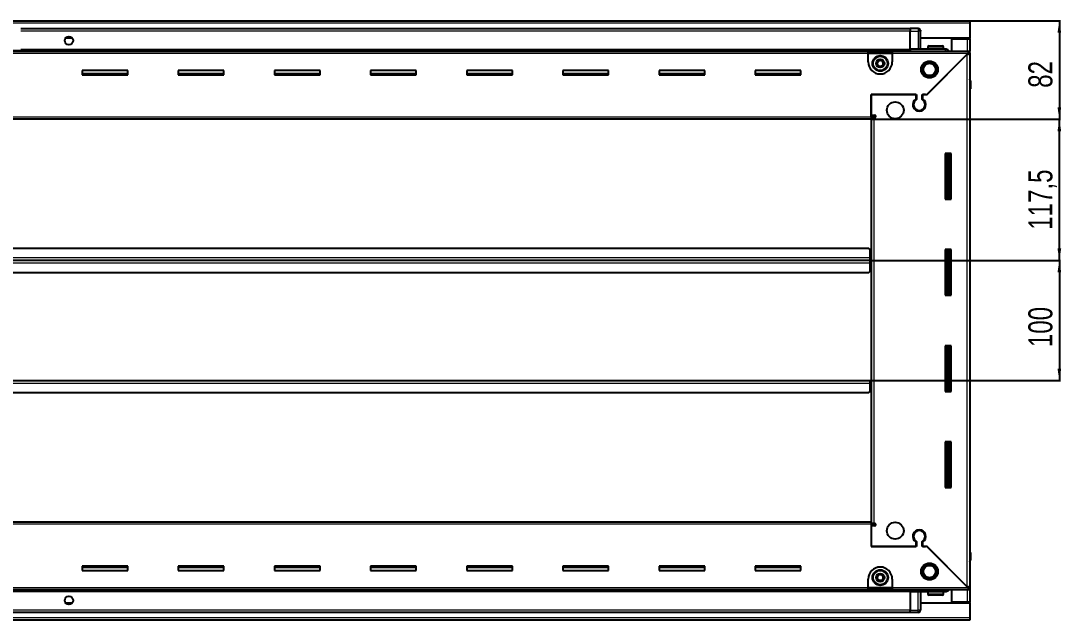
# Model space of a CAD drawing. Header units: millimetres. Extents: x 1132 to 5319, y 708 to 1883.
# Drawn here: x 4453 to 5319, y 1198 to 1697 of the extents above; entities that cross this region are included whole.
import ezdxf

# ---------------------------------------------------------------- set-up
doc = ezdxf.new("R2010")
doc.units = ezdxf.units.MM
doc.layers.add('FORMAT', color=7, linetype='Continuous')
doc.styles.add('SLDTEXTSTYLE0', font='TXT', dxfattribs={"width": 0.75})
doc.dimstyles.new('SLDDIMSTYLE0', dxfattribs={"dimtxt": 20, "dimasz": 10, "dimexe": 0, "dimexo": 0.0625, "dimgap": 5, "dimtad": 2, "dimdec": 1, "dimrnd": 1e-09, "dimzin": 12, "dimdsep": 46, "dimtxsty": 'SLDTEXTSTYLE0', "dimsah": 1, "dimcen": 0.09, "dimadec": 0, "dimazin": 3, "dimtfac": 1, "dimtofl": 0, "dimtmove": 0, "dimatfit": 3, "dimfxl": 0, "dimfrac": 2, "dimtolj": 1, "dimtzin": 12, "dimarcsym": 0})

# ---------------------------------------------------------------- blocks, each defined once
blk = doc.blocks.new('_D_6')
at = {"layer": 'FORMAT'}
for p, q in [((5242.89, 1696.6), (5318.38, 1696.6)), ((5317.38, 1696.6), (5317.38, 1614.6)), ((5160.89, 1614.6), (5318.38, 1614.6))]:
    blk.add_line(p, q, dxfattribs=at)
for points in [[(5317.38, 1696.6), (5315.84, 1686.6), (5318.91, 1686.6)], [(5317.38, 1614.6), (5318.91, 1624.6), (5315.84, 1624.6)]]:
    blk.add_solid(points, dxfattribs=at)
at = {"layer": 'FORMAT', "insert": (5291.59, 1640.83), "char_height": 20, "attachment_point": 1, "rotation": 90, "style": 'SLDTEXTSTYLE0'}
blk.add_mtext('82', dxfattribs=at)
blk = doc.blocks.new('_D_7')
at = {"layer": 'FORMAT'}
for p, q in [((5160.89, 1614.6), (5318.38, 1614.6)), ((5317.38, 1497.1), (5317.38, 1614.6)), ((5159.89, 1497.1), (5318.38, 1497.1))]:
    blk.add_line(p, q, dxfattribs=at)
for points in [[(5317.38, 1614.6), (5315.84, 1604.6), (5318.91, 1604.6)], [(5317.38, 1497.1), (5318.91, 1507.1), (5315.84, 1507.1)]]:
    blk.add_solid(points, dxfattribs=at)
at = {"layer": 'FORMAT', "insert": (5291.59, 1522.6), "char_height": 20, "attachment_point": 1, "rotation": 90, "style": 'SLDTEXTSTYLE0'}
blk.add_mtext('117,5', dxfattribs=at)
blk = doc.blocks.new('_D_8')
at = {"layer": 'FORMAT'}
for p, q in [((5159.89, 1497.1), (5318.38, 1497.1)), ((5317.38, 1497.1), (5317.38, 1397.1)), ((5159.89, 1397.1), (5318.38, 1397.1))]:
    blk.add_line(p, q, dxfattribs=at)
for points in [[(5317.38, 1497.1), (5315.84, 1487.1), (5318.91, 1487.1)], [(5317.38, 1397.1), (5318.91, 1407.1), (5315.84, 1407.1)]]:
    blk.add_solid(points, dxfattribs=at)
at = {"layer": 'FORMAT', "insert": (5291.59, 1424.94), "char_height": 20, "attachment_point": 1, "rotation": 90, "style": 'SLDTEXTSTYLE0'}
blk.add_mtext('100', dxfattribs=at)

msp = doc.modelspace()

# ---------------------------------------------------------------- linework, layer by layer
at = {"color": 7, "linetype": 'Continuous', "lineweight": 25}
for p, q in [((3643.88, 1696.6), (5242.88, 1696.6)), ((5242.88, 1696.6), (5242.88, 1694.5)), ((5193.38, 1689.95), (4453.38, 1689.95)), ((5193.38, 1690.1), (5193.38, 1690.1)), ((5199.88, 1690.1), (5193.38, 1690.1)), ((5199.88, 1690.1), (5193.38, 1690.1)), ((5193.38, 1690.1), (5193.38, 1688.1)), ((5193.38, 1673.1), (5193.38, 1688.1)), ((5201.88, 1688.1), (5201.88, 1688.1)), ((5201.88, 1673.1), (5201.88, 1688.1)), ((5242.88, 1694.5), (5242.88, 1682.1)), ((4496.25, 1682.1), (4490.5, 1682.1)), ((5242.88, 1682.1), (5201.88, 1682.1)), ((5227.88, 1671.35), (5227.88, 1681.6)), ((5227.88, 1681.6), (5240.78, 1681.6)), ((5240.78, 1681.6), (5242.88, 1681.6)), ((5241.38, 1681.6), (5241.38, 1682.1)), ((5242.88, 1681.6), (5242.88, 1682.1)), ((5242.88, 1681.6), (5242.88, 1671.35)), ((3693.38, 1671.95), (5193.38, 1671.95)), ((3728.38, 1671.35), (5158.38, 1671.35)), ((5158.38, 1669.25), (5158.38, 1671.35)), ((5158.38, 1671.35), (5178.38, 1671.35)), ((5178.38, 1671.35), (5241.88, 1671.35)), ((5178.38, 1671.35), (5178.38, 1669.25)), ((5193.38, 1673.1), (5193.38, 1672.6)), ((5222.38, 1673.1), (5193.38, 1673.1)), ((5193.38, 1673.07), (5193.45, 1671.35)), ((5207.88, 1675), (5207.88, 1673.1)), ((5208.68, 1675.8), (5220.08, 1675.8)), ((5220.88, 1673.1), (5220.88, 1675)), ((5241.88, 1669.85), (5241.88, 1671.35)), ((5241.88, 1671.35), (5242.88, 1671.35)), ((5242.88, 1669.85), (5242.88, 1671.35)), ((5158.38, 1669.85), (5178.38, 1669.85)), ((5158.38, 1662.35), (5158.38, 1669.25)), ((5178.38, 1669.25), (5178.38, 1662.35)), ((5240.78, 1668.75), (5206.68, 1634.65)), ((5207.38, 1635.35), (5241.28, 1669.25)), ((5241.38, 1669.35), (5242.88, 1669.35)), ((5241.88, 1669.85), (5242.88, 1669.85)), ((5242.88, 1669.85), (5242.88, 1669.35)), ((5242.88, 1669.35), (5242.88, 1224.85)), ((4542.38, 1655.1), (4504.38, 1655.1)), ((4504.38, 1655.1), (4504.38, 1651.6)), ((4542.38, 1651.6), (4542.38, 1655.1)), ((4622.38, 1655.1), (4584.38, 1655.1)), ((4584.38, 1655.1), (4584.38, 1651.6)), ((4622.38, 1651.6), (4622.38, 1655.1)), ((4702.38, 1655.1), (4664.38, 1655.1)), ((4664.38, 1655.1), (4664.38, 1651.6)), ((4702.38, 1651.6), (4702.38, 1655.1)), ((4782.38, 1655.1), (4744.38, 1655.1)), ((4744.38, 1655.1), (4744.38, 1651.6)), ((4782.38, 1651.6), (4782.38, 1655.1)), ((4862.38, 1655.1), (4824.38, 1655.1)), ((4824.38, 1655.1), (4824.38, 1651.6)), ((4862.38, 1651.6), (4862.38, 1655.1)), ((4942.38, 1655.1), (4904.38, 1655.1)), ((4904.38, 1655.1), (4904.38, 1651.6)), ((4942.38, 1651.6), (4942.38, 1655.1)), ((5022.38, 1655.1), (4984.38, 1655.1)), ((4984.38, 1655.1), (4984.38, 1651.6)), ((5022.38, 1651.6), (5022.38, 1655.1)), ((5102.38, 1655.1), (5064.38, 1655.1)), ((5064.38, 1655.1), (5064.38, 1651.6)), ((5102.38, 1651.6), (5102.38, 1655.1)), ((4542.38, 1652.35), (4504.38, 1652.35)), ((4504.38, 1651.6), (4542.38, 1651.6)), ((4622.38, 1652.35), (4584.38, 1652.35)), ((4584.38, 1651.6), (4622.38, 1651.6)), ((4702.38, 1652.35), (4664.38, 1652.35)), ((4664.38, 1651.6), (4702.38, 1651.6)), ((4782.38, 1652.35), (4744.38, 1652.35)), ((4744.38, 1651.6), (4782.38, 1651.6)), ((4862.38, 1652.35), (4824.38, 1652.35)), ((4824.38, 1651.6), (4862.38, 1651.6)), ((4942.38, 1652.35), (4904.38, 1652.35)), ((4904.38, 1651.6), (4942.38, 1651.6)), ((5022.38, 1652.35), (4984.38, 1652.35)), ((4984.38, 1651.6), (5022.38, 1651.6)), ((5102.38, 1652.35), (5064.38, 1652.35)), ((5064.38, 1651.6), (5102.38, 1651.6)), ((5242.88, 1647.93), (5242.88, 1647.93)), ((5243.38, 1646.6), (5243.38, 1640.1)), ((5243.38, 1640.1), (5243.38, 1646.6)), ((5242.88, 1640.1), (5243.38, 1640.1)), ((5243.23, 1254.1), (5243.23, 1640.1)), ((5243.38, 1640.1), (5243.38, 1640.1)), ((5243.38, 1640.1), (5243.38, 1640.1)), ((5160.88, 1635.35), (5198.58, 1635.35)), ((5160.88, 1616.7), (5160.88, 1635.35)), ((5160.88, 1635.35), (5160.88, 1618.1)), ((5197.88, 1635.35), (5160.88, 1635.35)), ((5197.88, 1635.35), (5197.88, 1631.46)), ((5198.58, 1635.35), (5198.58, 1631.07)), ((5203.18, 1635.35), (5207.38, 1635.35)), ((5203.18, 1631.07), (5203.18, 1635.35)), ((5205.98, 1635.35), (5203.88, 1635.35)), ((5203.88, 1631.46), (5203.88, 1635.35)), ((5206.68, 1634.65), (5205.98, 1635.35)), ((5202.88, 1622.49), (5202.88, 1621.73)), ((5160.88, 1614.6), (3725.88, 1614.6)), ((5160.88, 1618.1), (5163.73, 1618.1)), ((5162.88, 1617.1), (5160.88, 1617.1)), ((5160.88, 1616.7), (5160.88, 1614.6)), ((5160.88, 1616.1), (5162.98, 1616.1)), ((5160.88, 1614.6), (5160.88, 1279.6)), ((5162.88, 1616.1), (5162.88, 1617.1)), ((5163.73, 1616.1), (5162.98, 1616.1)), ((5222.38, 1586.1), (5222.38, 1548.1)), ((5227.38, 1586.1), (5222.38, 1586.1)), ((5223.4, 1586.1), (5223.4, 1548.1)), ((5223.43, 1586.1), (5223.43, 1548.1)), ((5225.23, 1586.1), (5225.23, 1548.1)), ((5227.38, 1548.1), (5227.38, 1586.1)), ((5222.38, 1548.1), (5227.38, 1548.1)), ((5158.88, 1507.1), (3727.88, 1507.1)), ((5159.88, 1506.1), (5158.88, 1507.1)), ((5159.88, 1499.2), (5159.88, 1506.1)), ((5222.38, 1506.1), (5222.38, 1468.1)), ((5227.38, 1506.1), (5222.38, 1506.1)), ((5223.4, 1506.1), (5223.4, 1468.1)), ((5223.43, 1506.1), (5223.43, 1468.1)), ((5225.23, 1506.1), (5225.23, 1468.1)), ((5227.38, 1468.1), (5227.38, 1506.1)), ((5160.13, 1499.95), (5159.88, 1499.95)), ((5159.88, 1499.2), (5159.88, 1497.1)), ((5160.13, 1497.1), (5160.13, 1499.95)), ((5159.88, 1497.1), (3726.88, 1497.1)), ((5159.88, 1497.1), (5159.88, 1495)), ((5159.88, 1488.1), (5159.88, 1495)), ((5159.88, 1494.25), (5160.13, 1494.25)), ((5160.13, 1494.25), (5160.13, 1497.1)), ((5160.88, 1497.1), (5160.13, 1497.1)), ((3727.88, 1487.1), (5158.88, 1487.1)), ((5158.88, 1487.1), (5159.88, 1488.1)), ((5222.38, 1468.1), (5227.38, 1468.1)), ((5222.38, 1426.1), (5222.38, 1388.1)), ((5227.38, 1426.1), (5222.38, 1426.1)), ((5223.4, 1426.1), (5223.4, 1388.1)), ((5223.43, 1426.1), (5223.43, 1388.1)), ((5225.23, 1426.1), (5225.23, 1388.1)), ((5227.38, 1388.1), (5227.38, 1426.1)), ((3726.88, 1397.1), (5159.88, 1397.1)), ((5159.88, 1397.1), (5159.88, 1395)), ((5159.88, 1388.1), (5159.88, 1395)), ((5159.88, 1394.25), (5160.13, 1394.25)), ((5160.13, 1394.25), (5160.13, 1397.1)), ((5160.13, 1397.1), (5160.88, 1397.1)), ((3727.88, 1387.1), (5158.88, 1387.1)), ((5158.88, 1387.1), (5159.88, 1388.1)), ((5222.38, 1388.1), (5227.38, 1388.1)), ((5222.38, 1346.1), (5222.38, 1308.1)), ((5227.38, 1346.1), (5222.38, 1346.1)), ((5223.4, 1346.1), (5223.4, 1308.1)), ((5223.43, 1346.1), (5223.43, 1308.1)), ((5225.23, 1346.1), (5225.23, 1308.1)), ((5227.38, 1308.1), (5227.38, 1346.1)), ((5222.38, 1308.1), (5227.38, 1308.1)), ((3725.88, 1279.6), (5160.88, 1279.6)), ((5160.88, 1279.6), (5160.88, 1277.5)), ((5162.98, 1278.1), (5160.88, 1278.1)), ((5160.88, 1277.5), (5160.88, 1258.85)), ((5160.88, 1277.1), (5162.88, 1277.1)), ((5160.88, 1276.1), (5160.88, 1258.85)), ((5163.73, 1276.1), (5160.88, 1276.1)), ((5162.88, 1277.1), (5162.88, 1278.1)), ((5162.98, 1278.1), (5163.73, 1278.1)), ((5202.88, 1272.48), (5202.88, 1271.72)), ((5198.58, 1258.85), (5160.88, 1258.85)), ((5160.88, 1258.85), (5197.88, 1258.85)), ((5197.88, 1262.74), (5197.88, 1258.85)), ((5198.58, 1263.14), (5198.58, 1258.85)), ((5203.18, 1258.85), (5203.18, 1263.14)), ((5207.38, 1258.85), (5203.18, 1258.85)), ((5203.88, 1258.85), (5203.88, 1262.74)), ((5203.88, 1258.85), (5205.98, 1258.85)), ((5205.98, 1258.85), (5206.68, 1259.55)), ((5206.68, 1259.55), (5240.78, 1225.45)), ((5241.28, 1224.95), (5207.38, 1258.85)), ((5242.88, 1254.1), (5243.38, 1254.1)), ((5243.38, 1254.1), (5243.38, 1254.1)), ((5243.38, 1247.6), (5243.38, 1254.1)), ((5243.38, 1254.1), (5243.38, 1247.6)), ((4542.38, 1242.6), (4504.38, 1242.6)), ((4504.38, 1242.6), (4504.38, 1239.1)), ((4504.38, 1241.85), (4542.38, 1241.85)), ((4504.38, 1239.1), (4542.38, 1239.1)), ((4542.38, 1239.1), (4542.38, 1242.6)), ((4622.38, 1242.6), (4584.38, 1242.6)), ((4584.38, 1242.6), (4584.38, 1239.1)), ((4584.38, 1241.85), (4622.38, 1241.85)), ((4584.38, 1239.1), (4622.38, 1239.1)), ((4622.38, 1239.1), (4622.38, 1242.6)), ((4702.38, 1242.6), (4664.38, 1242.6)), ((4664.38, 1242.6), (4664.38, 1239.1)), ((4664.38, 1241.85), (4702.38, 1241.85)), ((4664.38, 1239.1), (4702.38, 1239.1)), ((4702.38, 1239.1), (4702.38, 1242.6)), ((4782.38, 1242.6), (4744.38, 1242.6)), ((4744.38, 1242.6), (4744.38, 1239.1)), ((4744.38, 1241.85), (4782.38, 1241.85)), ((4744.38, 1239.1), (4782.38, 1239.1)), ((4782.38, 1239.1), (4782.38, 1242.6)), ((4862.38, 1242.6), (4824.38, 1242.6)), ((4824.38, 1242.6), (4824.38, 1239.1)), ((4824.38, 1241.85), (4862.38, 1241.85)), ((4824.38, 1239.1), (4862.38, 1239.1)), ((4862.38, 1239.1), (4862.38, 1242.6)), ((4942.38, 1242.6), (4904.38, 1242.6)), ((4904.38, 1242.6), (4904.38, 1239.1)), ((4904.38, 1241.85), (4942.38, 1241.85)), ((4904.38, 1239.1), (4942.38, 1239.1)), ((4942.38, 1239.1), (4942.38, 1242.6)), ((5022.38, 1242.6), (4984.38, 1242.6)), ((4984.38, 1242.6), (4984.38, 1239.1)), ((4984.38, 1241.85), (5022.38, 1241.85)), ((4984.38, 1239.1), (5022.38, 1239.1)), ((5022.38, 1239.1), (5022.38, 1242.6)), ((5102.38, 1242.6), (5064.38, 1242.6)), ((5064.38, 1242.6), (5064.38, 1239.1)), ((5064.38, 1241.85), (5102.38, 1241.85)), ((5064.38, 1239.1), (5102.38, 1239.1)), ((5102.38, 1239.1), (5102.38, 1242.6)), ((5158.38, 1224.95), (5158.38, 1231.85)), ((5178.38, 1231.85), (5178.38, 1224.95)), ((5193.38, 1222.25), (3693.38, 1222.25)), ((5158.38, 1222.85), (3728.38, 1222.85)), ((5158.38, 1222.85), (5158.38, 1224.95)), ((5178.38, 1224.35), (5158.38, 1224.35)), ((5178.38, 1222.85), (5158.38, 1222.85)), ((5178.38, 1224.95), (5178.38, 1222.85)), ((5241.88, 1222.85), (5178.38, 1222.85)), ((5193.45, 1222.85), (5193.38, 1221.14)), ((5193.38, 1221.1), (5193.38, 1221.6)), ((5222.38, 1221.1), (5193.38, 1221.1)), ((5193.38, 1221.1), (5193.38, 1206.1)), ((5201.88, 1221.1), (5201.88, 1206.1)), ((5207.88, 1221.1), (5207.88, 1219.2)), ((5220.88, 1219.2), (5220.88, 1221.1)), ((5227.88, 1212.6), (5227.88, 1222.85)), ((5241.38, 1224.85), (5242.88, 1224.85)), ((5241.88, 1224.35), (5241.88, 1222.85)), ((5242.88, 1224.35), (5241.88, 1224.35)), ((5242.88, 1222.85), (5241.88, 1222.85)), ((5242.88, 1224.85), (5242.88, 1224.35)), ((5242.88, 1224.35), (5242.88, 1222.85)), ((5242.88, 1222.85), (5242.88, 1212.6)), ((4490.5, 1212.1), (4496.25, 1212.1)), ((5201.88, 1212.1), (5242.88, 1212.1)), ((5215.67, 1218.4), (5208.68, 1218.4)), ((5220.08, 1218.4), (5215.67, 1218.4)), ((5240.78, 1212.6), (5227.88, 1212.6)), ((5242.88, 1212.6), (5240.78, 1212.6)), ((5241.38, 1212.1), (5241.38, 1212.6)), ((5242.88, 1212.1), (5242.88, 1212.6)), ((5242.88, 1212.1), (5242.88, 1199.7)), ((3693.38, 1204.25), (5193.38, 1204.25)), ((5193.38, 1204.1), (5193.38, 1206.1)), ((5199.88, 1204.1), (5193.38, 1204.1)), ((5193.38, 1204.1), (5193.38, 1204.1)), ((5193.38, 1204.1), (5193.38, 1204.1)), ((5199.88, 1204.1), (5193.38, 1204.1)), ((5201.2, 1204.6), (5201.2, 1204.6)), ((5242.88, 1197.6), (3643.88, 1197.6)), ((5242.88, 1199.7), (5242.88, 1197.6))]:
    msp.add_line(p, q, dxfattribs=at)
at = {"color": 8, "linetype": 'Continuous', "lineweight": 18}
for p, q in [((5242.88, 1694.5), (3643.88, 1694.5)), ((5193.38, 1687.95), (4453.38, 1687.95)), ((5193.38, 1688.1), (5199.88, 1688.1)), ((5199.88, 1690.1), (5199.88, 1688.1)), ((5201.88, 1688.1), (5199.88, 1688.1)), ((5199.88, 1688.1), (5199.88, 1673.1)), ((5240.78, 1682.1), (5240.78, 1681.6)), ((5240.78, 1681.6), (5240.78, 1671.35)), ((5193.38, 1671.37), (3693.38, 1671.37)), ((5193.38, 1672.6), (4453.38, 1672.6)), ((5207.88, 1675), (5220.88, 1675)), ((5158.38, 1669.25), (3728.38, 1669.25)), ((5158.38, 1669.25), (5178.38, 1669.25)), ((5241.28, 1669.25), (5178.38, 1669.25)), ((5240.78, 1225.45), (5240.78, 1668.75)), ((5242.88, 1646.6), (5243.38, 1646.6)), ((3725.88, 1616.7), (5160.88, 1616.7)), ((5162.98, 1616.1), (5162.98, 1278.1)), ((5224.64, 1548.1), (5224.64, 1586.1)), ((5225.88, 1548.1), (5225.88, 1586.1)), ((5224.64, 1468.1), (5224.64, 1506.1)), ((5225.88, 1468.1), (5225.88, 1506.1)), ((5159.88, 1499.2), (3726.88, 1499.2)), ((3726.88, 1495), (5159.88, 1495)), ((5224.64, 1388.1), (5224.64, 1426.1)), ((5225.88, 1388.1), (5225.88, 1426.1)), ((3726.88, 1395), (5159.88, 1395)), ((5224.64, 1308.1), (5224.64, 1346.1)), ((5225.88, 1308.1), (5225.88, 1346.1)), ((5160.88, 1277.5), (3725.88, 1277.5)), ((5242.88, 1247.6), (5243.38, 1247.6)), ((3693.38, 1222.84), (5193.38, 1222.84)), ((3693.38, 1221.6), (5193.38, 1221.6)), ((3728.38, 1224.95), (5158.38, 1224.95)), ((5178.38, 1224.95), (5158.38, 1224.95)), ((5178.38, 1224.95), (5241.28, 1224.95)), ((5199.88, 1206.1), (5199.88, 1221.1)), ((5240.78, 1222.85), (5240.78, 1212.6)), ((5215.85, 1219.2), (5207.88, 1219.2)), ((5220.88, 1219.2), (5215.85, 1219.2)), ((5240.78, 1212.6), (5240.78, 1212.1)), ((3693.38, 1206.25), (5193.38, 1206.25)), ((5193.38, 1206.1), (5199.88, 1206.1)), ((5201.88, 1206.1), (5199.88, 1206.1)), ((5199.88, 1204.1), (5199.88, 1206.1)), ((5242.88, 1199.7), (3643.88, 1199.7))]:
    msp.add_line(p, q, dxfattribs=at)
at = {"color": 7, "linetype": 'Continuous', "lineweight": 25, "flags": 128}
msp.add_lwpolyline([(5201.73, 1688.86), (5201.84, 1688.49), (5201.88, 1688.1)], dxfattribs=at)
at = {"color": 7, "linetype": 'Continuous', "lineweight": 25}
for centre, radius in [((4493.38, 1680.1), 3.5), ((5168.38, 1661.1), 6.5), ((5168.38, 1661.1), 3.46), ((5209.38, 1656.1), 7), ((5209.38, 1656.1), 6.02), ((5209.38, 1656.1), 5.1), ((5180.88, 1622.1), 7), ((5180.88, 1272.1), 7), ((5168.38, 1233.1), 6.5), ((5209.38, 1238.1), 7), ((5209.38, 1238.1), 6.03), ((5209.38, 1238.1), 5.1), ((5168.38, 1233.1), 3.46), ((4493.38, 1214.1), 3.5)]:
    msp.add_circle(centre, radius, dxfattribs=at)
at = {"color": 8, "linetype": 'Continuous', "lineweight": 18}
for centre in [(5168.38, 1661.1), (5168.38, 1233.1)]:
    msp.add_circle(centre, 5.7, dxfattribs=at)
at = {"color": 7, "linetype": 'Continuous', "lineweight": 25}
for centre, radius, start, end in [((5199.88, 1688.1), 2, 0, 90), ((5202.08, 1673.3), 0.2, 180, 270), ((5208.68, 1675), 0.8, 90, 180), ((5220.08, 1675), 0.8, 0, 90), ((5168.38, 1662.35), 10, 180, 270), ((5168.38, 1661.1), 2.5, 160.11158, 220.11158), ((5168.38, 1661.1), 2.5, 100.11158, 160.11158), ((5168.38, 1661.1), 2.5, 40.11158, 100.11158), ((5168.38, 1662.35), 10, 270, 0), ((5168.38, 1661.1), 2.5, 340.11158, 40.11158), ((5168.38, 1661.1), 2.5, 220.11158, 280.11158), ((5168.38, 1661.1), 2.5, 280.11158, 340.11158), ((5241.38, 1646.6), 2, 33.94202, 41.40962), ((5241.38, 1646.6), 2, 0, 41.40962), ((5241.38, 1646.6), 2, 0, 18.58003), ((5200.88, 1626.85), 5.5, 123.05573, 56.94427), ((5200.88, 1626.85), 4.8, 118.63099, 61.36901), ((5163.73, 1617.1), 1, 270, 90), ((5163.73, 1277.1), 1, 270, 90), ((5200.88, 1267.35), 5.5, 303.05573, 236.94427), ((5200.88, 1267.35), 4.8, 298.63099, 241.36901), ((5241.38, 1247.6), 2, 318.59038, 0), ((5168.38, 1231.85), 10, 90, 180), ((5168.38, 1231.85), 10, 0, 90), ((5168.38, 1233.1), 2.5, 147.04236, 207.04236), ((5168.38, 1233.1), 2.5, 207.04236, 267.04236), ((5168.38, 1233.1), 2.5, 87.04236, 147.04236), ((5168.38, 1233.1), 2.5, 267.04236, 327.04236), ((5168.38, 1233.1), 2.5, 27.04236, 87.04236), ((5168.38, 1233.1), 2.5, 327.04236, 27.04236), ((5202.08, 1220.9), 0.2, 90, 180), ((5208.68, 1219.2), 0.8, 180, 270), ((5220.08, 1219.2), 0.8, 270, 0), ((5199.88, 1206.1), 2, 270, 0), ((5199.88, 1206.1), 2, 270, 311.40962)]:
    msp.add_arc(centre, radius, start, end, dxfattribs=at)
for points, knots in [([(5193.38, 1673.1), (5193.38, 1673.07), (5193.38, 1672.99), (5193.38, 1672.37), (5193.38, 1671.79), (5193.38, 1671.4), (5193.38, 1671.37)], [0, 0, 0, 0, 0.324279, 0.648558, 0.972836, 1, 1, 1, 1]), ([(5225.59, 1671.35), (5225.47, 1671.55), (5225.08, 1672.2), (5223.93, 1672.91), (5222.89, 1673.04), (5222.38, 1673.1)], [0, 0, 0, 0, 0.18225, 0.591125, 1, 1, 1, 1]), ([(5241.88, 1671.35), (5241.83, 1671.33), (5241.74, 1671.28), (5241.61, 1670.88), (5241.48, 1670.32), (5241.36, 1669.75), (5241.3, 1669.38), (5241.28, 1669.25)], [0, 0, 0, 0, 0.230255, 0.448522, 0.666786, 0.88505, 1, 1, 1, 1]), ([(5165.53, 1660.6), (5165.58, 1660.72), (5165.78, 1661.28), (5166.12, 1662.21), (5166.4, 1662.99), (5166.52, 1663.31)], [0, 0, 0, 0, 0.133125, 0.637099, 1, 1, 1, 1]), ([(5166.52, 1663.31), (5167.02, 1663.4), (5167.97, 1663.57), (5168.92, 1663.74), (5169.36, 1663.82)], [0, 0, 0, 0, 0.534686, 1, 1, 1, 1]), ([(5169.36, 1663.82), (5169.69, 1663.42), (5170.31, 1662.69), (5170.93, 1661.95), (5171.22, 1661.61)], [0, 0, 0, 0, 0.534686, 1, 1, 1, 1]), ([(5240.78, 1668.75), (5241.03, 1668.8), (5241.52, 1668.89), (5242.16, 1669.02), (5242.63, 1669.15), (5242.85, 1669.27), (5242.87, 1669.33), (5242.88, 1669.35)], [0, 0, 0, 0, 0.230255, 0.448522, 0.666786, 0.88505, 1, 1, 1, 1]), ([(5167.39, 1658.39), (5167.06, 1658.78), (5166.44, 1659.52), (5165.82, 1660.26), (5165.53, 1660.6)], [0, 0, 0, 0, 0.534686, 1, 1, 1, 1]), ([(5170.24, 1658.9), (5169.73, 1658.81), (5168.78, 1658.64), (5167.83, 1658.47), (5167.39, 1658.39)], [0, 0, 0, 0, 0.534686, 1, 1, 1, 1]), ([(5171.22, 1661.61), (5171.1, 1661.29), (5170.82, 1660.51), (5170.48, 1659.58), (5170.28, 1659.01), (5170.24, 1658.9)], [0, 0, 0, 0, 0.362901, 0.866875, 1, 1, 1, 1]), ([(5165.49, 1233.25), (5165.77, 1233.69), (5166.3, 1234.5), (5166.82, 1235.3), (5167.06, 1235.68)], [0, 0, 0, 0, 0.534686, 1, 1, 1, 1]), ([(5166.81, 1230.68), (5166.57, 1231.14), (5166.13, 1232), (5165.7, 1232.86), (5165.49, 1233.25)], [0, 0, 0, 0, 0.534686, 1, 1, 1, 1]), ([(5169.69, 1230.53), (5169.34, 1230.55), (5168.52, 1230.59), (5167.53, 1230.64), (5166.93, 1230.68), (5166.81, 1230.68)], [0, 0, 0, 0, 0.362901, 0.866875, 1, 1, 1, 1]), ([(5167.06, 1235.68), (5167.19, 1235.67), (5167.79, 1235.64), (5168.78, 1235.59), (5169.6, 1235.54), (5169.95, 1235.53)], [0, 0, 0, 0, 0.133125, 0.637099, 1, 1, 1, 1]), ([(5171.26, 1232.96), (5170.98, 1232.52), (5170.45, 1231.71), (5169.93, 1230.91), (5169.69, 1230.53)], [0, 0, 0, 0, 0.534686, 1, 1, 1, 1]), ([(5169.95, 1235.53), (5170.18, 1235.07), (5170.62, 1234.21), (5171.06, 1233.35), (5171.26, 1232.96)], [0, 0, 0, 0, 0.534686, 1, 1, 1, 1]), ([(5193.38, 1221.1), (5193.38, 1221.14), (5193.38, 1221.22), (5193.38, 1221.84), (5193.38, 1222.4), (5193.38, 1222.77), (5193.38, 1222.78)], [0, 0, 0, 0, 0.3302672, 0.6605344, 0.9908016, 1, 1, 1, 1]), ([(5225.59, 1222.85), (5225.47, 1222.65), (5225.08, 1222.01), (5223.93, 1221.3), (5222.89, 1221.17), (5222.38, 1221.1)], [0, 0, 0, 0, 0.18225, 0.591125, 1, 1, 1, 1]), ([(5242.88, 1224.85), (5242.85, 1224.9), (5242.8, 1224.99), (5242.4, 1225.12), (5241.85, 1225.25), (5241.27, 1225.37), (5240.9, 1225.43), (5240.78, 1225.45)], [0, 0, 0, 0, 0.230255, 0.448522, 0.666786, 0.88505, 1, 1, 1, 1]), ([(5241.28, 1224.95), (5241.32, 1224.7), (5241.41, 1224.21), (5241.54, 1223.57), (5241.68, 1223.1), (5241.79, 1222.88), (5241.85, 1222.86), (5241.88, 1222.85)], [0, 0, 0, 0, 0.230255, 0.448522, 0.666786, 0.88505, 1, 1, 1, 1])]:
    msp.add_open_spline(points, degree=3, knots=knots, dxfattribs=at)
at = {"color": 8, "linetype": 'Continuous', "lineweight": 18}
for points, knots in [([(5222.38, 1673.1), (5222.38, 1673.06), (5222.38, 1672.99), (5222.38, 1672.55), (5222.38, 1672.09), (5222.38, 1671.68), (5222.38, 1671.41), (5222.38, 1671.35)], [0, 0, 0, 0, 0.359753, 0.553414, 0.751185, 0.948956, 1, 1, 1, 1]), ([(5222.38, 1221.1), (5222.38, 1221.15), (5222.38, 1221.22), (5222.38, 1221.66), (5222.38, 1222.11), (5222.38, 1222.53), (5222.38, 1222.8), (5222.38, 1222.85)], [0, 0, 0, 0, 0.3597529, 0.5534142, 0.7511852, 0.9489563, 1, 1, 1, 1])]:
    msp.add_open_spline(points, degree=3, knots=knots, dxfattribs=at)
at = {"color": 7, "linetype": 'Continuous', "lineweight": 25}
for points in [[(5240.78, 1668.75), (5240.85, 1668.8), (5241.01, 1668.9), (5241.21, 1669.05), (5241.35, 1669.2), (5241.37, 1669.3), (5241.38, 1669.35)], [(5241.88, 1669.85), (5241.83, 1669.85), (5241.73, 1669.83), (5241.58, 1669.69), (5241.43, 1669.49), (5241.33, 1669.33), (5241.28, 1669.25)], [(5241.38, 1224.85), (5241.37, 1224.9), (5241.35, 1225), (5241.21, 1225.15), (5241.01, 1225.3), (5240.85, 1225.4), (5240.78, 1225.45)], [(5241.28, 1224.95), (5241.33, 1224.88), (5241.43, 1224.72), (5241.58, 1224.52), (5241.73, 1224.38), (5241.83, 1224.36), (5241.88, 1224.35)]]:
    msp.add_open_spline(points, degree=3, dxfattribs=at)

# ---------------------------------------------------------------- dimensions: what is measured, and where the dimension line sits
at = {"layer": 'FORMAT'}
for base, p1, p2, picture, middle in [((5317.38, 1614.6), (5242.88, 1696.6), (5160.88, 1614.6), '_D_6', (5317.38, 1655.6)), ((5317.38, 1614.6), (5159.88, 1497.1), (5160.88, 1614.6), '_D_7', (5317.38, 1555.85)), ((5317.38, 1397.1), (5159.88, 1497.1), (5159.88, 1397.1), '_D_8', (5317.38, 1447.1))]:
    dim = msp.add_linear_dim(base=base, p1=p1, p2=p2, angle=90, dimstyle='SLDDIMSTYLE0', dxfattribs=at)
    dim.commit()
    dim.dimension.update_dxf_attribs({"geometry": picture, "text_midpoint": middle, "dimtype": 160})

doc.saveas('drawing.dxf')
